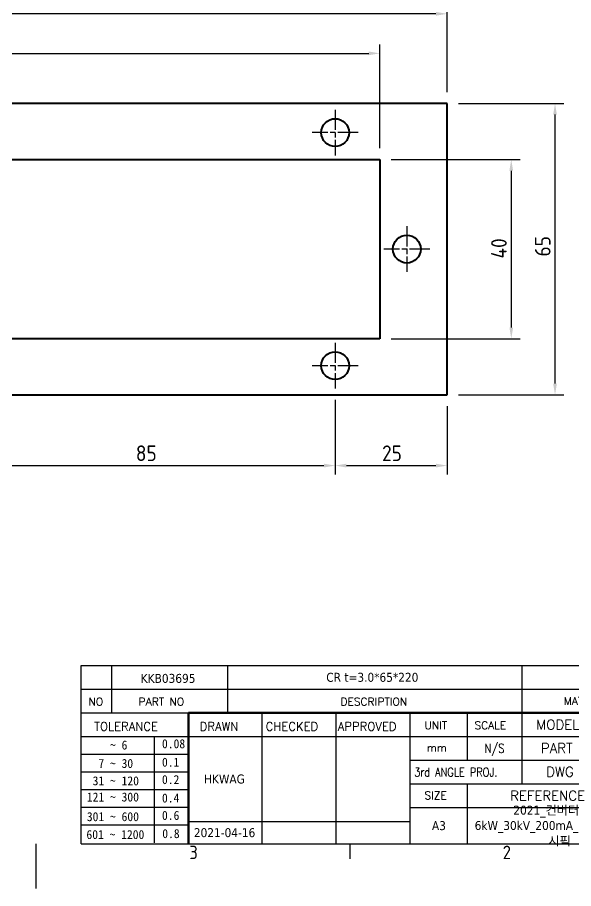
# Model space of a CAD drawing. Header units: millimetres. Extents: x 0 to 420, y 0 to 297.
# Drawn here: x 205.8 to 329.9, y 0 to 194.3 of the extents above; entities that cross this region are included whole.
import ezdxf
from ezdxf.enums import TextEntityAlignment as Align

# ---------------------------------------------------------------- set-up
doc = ezdxf.new("R2010")
doc.units = ezdxf.units.MM
doc.linetypes.add('CHAIN', pattern=[0.35429999999999995, 0.2362, -0.0295, 0.0591, -0.0295])
doc.layers.get('0').update_dxf_attribs({"color": 3, "lineweight": 25})
for name, color, linetype, lineweight in [('가시적인 것(ISO)', 3, 'Continuous', 40), ('경계(ISO)', 7, 'Continuous', 25), ('제목(ISO)', 5, 'Continuous', 50), ('중심 표식(ISO)', 1, 'Continuous', 25), ('치수(ISO)', 2, 'Continuous', 25), ('해치(ISO)', 7, 'Continuous', 18)]:
    doc.layers.add(name, color=color, linetype=linetype, lineweight=lineweight)
doc.styles.add('HAN_291', font='')
doc.styles.add('HAN_370', font='', dxfattribs={"width": 2})
doc.styles.add('RC_284', font='ROMANC.shx')
doc.styles.add('RC_287', font='ROMANC.shx')
doc.styles.add('RC_292', font='ROMANC.shx')
doc.styles.add('ROMANT_294', font='romant.shx')
doc.styles.add('문자 텍스트_PSTEK_POSCO', font='isocp.shx')
doc.styles.add('치수 텍스트_PSTEK_POSCO', font='isocp.shx')
doc.styles.add('텍스트 스타일198', font='tahoma.ttf')
doc.styles.add('텍스트 스타일333', font='ROMANC.shx', dxfattribs={"width": 0.800000011920929})
doc.styles.get('HAN_291').set_extended_font_data('GulimChe')
doc.styles.get('HAN_370').set_extended_font_data('GulimChe')
doc.dimstyles.new('치수_PSTEK_POSCO', dxfattribs={"dimtxt": 3.5, "dimasz": 2.5, "dimexe": 2, "dimexo": 2.5, "dimgap": 1, "dimtad": 1, "dimrnd": 1e-08, "dimdsep": 46, "dimtxsty": '치수 텍스트_PSTEK_POSCO', "dimcen": 0.09, "dimdle": 10, "dimclrd": 7, "dimclre": 7, "dimclrt": 2, "dimadec": 1, "dimazin": 2, "dimtfac": 1, "dimtmove": 0, "dimatfit": 3, "dimfxl": 0, "dimtolj": 1, "dimlwd": -1, "dimlwe": -1, "dimarcsym": 0})

# ---------------------------------------------------------------- blocks, each defined once
blk = doc.blocks.new('경계 Default Border')
at = {"layer": '경계(ISO)'}
blk.add_line((280, 10), (280, 6.599999666213989), dxfattribs=at)
at = {"layer": '경계(ISO)', "flags": 128}
blk.add_lwpolyline([(210, 0), (210, 10)], dxfattribs=at)
at = {"layer": '경계(ISO)', "color": 2, "char_height": 3.00000011920929, "attachment_point": 7, "style": '문자 텍스트_PSTEK_POSCO'}
for s, insert in [('3', (244.1685395229535, 6.57139439638704)), ('2', (314.127739416884, 6.57139439638704))]:
    blk.add_mtext(s, dxfattribs=dict(at, insert=insert))
blk = doc.blocks.new('제목 블록 PSTEK')
for color, points in [(252, [(317.2195697678507, 17.0593801673321), (322.0326348870767, 21.62682475217465), (322.2781991042243, 21.94392121864296), (317.0471853425802, 16.97985676345368), (318.7512090904202, 16.1899260703855), (316.0018030350395, 12.71868385740789), (316.3356552234328, 13.00206718743325), (318.9235935156908, 16.2694494742633)]), (5, [(321.6183518841322, 17.4193704504104), (319.5281351041078, 18.24969419629727), (322.4505835294948, 22.02344462252142), (317.2195697678507, 17.0593801673321), (318.9235935156908, 16.2694494742633), (316.1741874603099, 12.79820726128571)]), (1, [(324.4839107253602, 19.60711530335299), (325.2419748254881, 19.60711530335299), (325.2419748254881, 20.25857663940324), (321.2266040451076, 20.25857663940324), (321.2266040451076, 19.60711530335299), (321.9846681452406, 19.60711530335299), (321.9846681452406, 15.3430047401139), (324.4839107253602, 15.3430047401139)]), (252, [(321.9846681452406, 19.60711530335299), (321.4042753185749, 19.60711530335299), (321.4042753185749, 19.45905590879572), (321.9846681452406, 19.45905590879572)]), (252, [(324.6615819988275, 19.45905590879572), (325.4196460989604, 19.45905590879572), (325.4196460989604, 20.11051724484596), (325.2419748254881, 20.11051724484596), (325.2419748254881, 19.60711530335299), (324.4839107253602, 19.60711530335299), (324.4839107253602, 15.3430047401139), (322.1623394187076, 15.3430047401139), (322.1623394187076, 15.19494534555726), (324.6615819988275, 15.19494534555726)]), (1, [(329.2277337269622, 20.25857663940324), (325.65654113025, 20.25857663940324), (325.65654113025, 15.3430047401139), (329.3580259941756, 15.3430047401139), (329.3580259941756, 15.9944660761648), (328.1137701654877, 15.9944660761648), (328.1137701654877, 17.56360607323003), (329.2277337269622, 17.56360607323003), (329.2277337269622, 18.25543873810179), (328.1137701654877, 18.25543873810179), (328.1137701654877, 19.60711530335299), (329.2277337269622, 19.60711530335299)]), (252, [(328.2914414389548, 19.45905590879572), (329.4054050004294, 19.45905590879572), (329.4054050004294, 20.11051724484596), (329.2277337269622, 20.11051724484596), (329.2277337269622, 19.60711530335299), (328.1137701654877, 19.60711530335299), (328.1137701654877, 18.25543873810179), (328.2914414389548, 18.25543873810179)]), (1, [(332.3312149849806, 20.25857663940324), (329.8592894925411, 20.25857663940324), (329.8592894925411, 15.3430047401139), (332.3312149849806, 15.3430047401139), (332.3312149849806, 17.4318630164523), (333.0701931098801, 15.3430047401139), (335.4855464857051, 15.3430047401139), (334.2514536401189, 19.30614745124769), (335.4379594596742, 20.25857663940324), (334.3071782107978, 20.25857663940324), (332.3312149849806, 18.99741471888304)]), (252, [(332.5088862584528, 20.1105172448466), (332.3312149849806, 20.1105172448466), (332.3312149849806, 18.99741471888368), (332.5088862584528, 19.11081371413894)]), (252, [(335.6156307331414, 20.11051724484596), (335.2535118015555, 20.11051724484596), (334.2514536401189, 19.30614745124769), (335.4855464857051, 15.3430047401139), (333.1954852176545, 15.3430047401139), (333.2478643833523, 15.19494534555726), (335.6632177591723, 15.19494534555726), (334.4291249135862, 19.15808805669106)]), (252, [(328.2914414389548, 17.41554667867274), (329.4054050004294, 17.41554667867274), (329.4054050004294, 18.10737934354514), (329.2277337269622, 18.10737934354514), (329.2277337269622, 17.56360607323003), (328.1137701654877, 17.56360607323003), (328.1137701654877, 15.9944660761648), (328.2914414389548, 15.9944660761648)]), (252, [(329.5356972676428, 15.8464066816075), (329.3580259941756, 15.8464066816075), (329.3580259941756, 15.3430047401139), (325.8342124037171, 15.3430047401139), (325.8342124037171, 15.19494534555726), (329.5356972676428, 15.19494534555726)]), (252, [(332.5088862584528, 16.92964231796647), (332.3312149849806, 17.43186301645164), (332.3312149849806, 15.3430047401139), (330.0369607660135, 15.3430047401139), (330.0369607660135, 15.19494534555726), (332.5088862584528, 15.19494534555726)])]:
    blk.add_hatch(color=color).paths.add_polyline_path(points)
h = blk.add_hatch(color=1)
edge = h.paths.add_edge_path(flags=0)
edge.add_line((314.2242174273352, 19.60711530335299), (314.2242174273352, 17.00126995915134))
edge.add_line((314.2242174273352, 17.00126995915134), (314.3485873187598, 17.00126995915134))
edge.add_arc((314.3485873187598, 17.6527312952023), 0.6514613360509371, 270, 360)
edge.add_line((315.0000486548106, 17.6527312952023), (315.0000486548106, 18.95565396730211))
edge.add_arc((314.3485873187598, 18.95565396730212), 0.6514613360508712, 0, 90)
edge.add_line((314.3485873187598, 19.60711530335299), (314.2242174273352, 19.60711530335299))
edge = h.paths.add_edge_path()
edge.add_arc((314.9847713324306, 18.28938669179658), 1.969189947606664, 269.9999999999959, 450)
edge.add_line((314.9847713324306, 20.25857663940318), (311.7664314776902, 20.25857663940324))
edge.add_line((311.7664314776902, 20.25857663940324), (311.7664314776902, 15.3430047401139))
edge.add_line((311.7664314776902, 15.3430047401139), (314.2242174273352, 15.3430047401139))
edge.add_line((314.2242174273352, 15.3430047401139), (314.2242174273352, 16.32019674418991))
edge.add_line((314.2242174273352, 16.32019674418991), (314.9847713324307, 16.32019674418991))
h = blk.add_hatch(color=252)
edge = h.paths.add_edge_path()
edge.add_arc((314.9847713324309, 18.28938669179657), 1.969189947606666, 270, 406.8278729790604)
edge.add_arc((315.1624426058984, 18.1413272972396), 1.969189947606962, -90, 53.560984836317004, ccw=False)
edge.add_line((315.1624426058984, 16.17213734963263), (314.4018887008024, 16.17213734963263))
edge.add_line((314.4018887008024, 16.17213734963263), (314.4018887008024, 15.19494534555726))
edge.add_line((314.4018887008024, 15.19494534555726), (311.9441027511573, 15.19494534555726))
edge.add_line((311.9441027511573, 15.19494534555726), (311.9441027511573, 15.3430047401139))
edge.add_line((311.9441027511573, 15.3430047401139), (314.2242174273352, 15.3430047401139))
edge.add_line((314.2242174273352, 15.3430047401139), (314.2242174273352, 16.32019674418991))
edge.add_line((314.2242174273352, 16.32019674418991), (314.9847713324309, 16.32019674418991))
h = blk.add_hatch(color=252)
edge = h.paths.add_edge_path()
edge.add_line((314.4018887008024, 19.45905590879572), (314.5262585922315, 19.45905590879572))
edge.add_arc((314.5262585922314, 18.80759457274939), 0.6514613360463194, 60.4189348879147, 90.00000000000318, ccw=False)
edge.add_arc((314.3485873187602, 18.95565396730057), 0.6514613360524251, 39.96992292766206, 90.00000000009999)
edge.add_line((314.3485873187591, 19.60711530335307), (314.2242174273352, 19.60711530335298))
edge.add_line((314.2242174273352, 19.60711530335299), (314.2242174273352, 17.00126995915134))
edge.add_line((314.2242174273352, 17.00126995915134), (314.3485873187591, 17.00126995915134))
edge.add_arc((314.3485873187568, 17.652731295233), 0.6514613360816299, 270.0000000002, 274.6930825552478)
edge.add_line((314.4018887008024, 17.0034541317032), (314.4018887008024, 19.45905590879572))
at = {"layer": '해치(ISO)'}
h = blk.add_hatch(color=140, dxfattribs=at)
edge = h.paths.add_edge_path()
edge.add_ellipse((330.3660919371412, 20.15576403068321), major_axis=(9.100907360794343, 0), ratio=0.4069904968023172, start_angle=301.3098473703837, end_angle=507.7436900681698)
edge.add_ellipse((331.5340919371412, 20.4634168429492), major_axis=(-9.82350664112931, 0), ratio=0.3942600559756514, start_angle=111.51207141178469, end_angle=334.47025347086895, ccw=False)
edge.add_line((335.1363447531188, 16.8601935978785), (335.0955236905705, 16.99119398620872))
at = {"color": 180}
for p, q in [((182.475792979055, 11.79100474011392), (182.4757929790549, 51.56524660363496)), ((182.4757929790549, 51.56524660363496), (372.4757929537551, 51.56524660363496)), ((189.2651435055721, 51.56524660363496), (189.2651435055722, 41.00524660363494)), ((215.2152739891528, 41.00524660363494), (215.2152739891528, 51.56524660363496)), ((280.8758854511282, 51.56524660363496), (280.8758854511282, 41.00524660363494)), ((310.0881549537552, 51.56524660363496), (310.0881549537553, 41.00524660363494)), ((316.9044520275131, 51.56524660363496), (316.9044520275127, 41.00524660363494)), ((338.4566026226726, 51.56524660363496), (338.4566026226727, 41.00524660363494)), ((372.4757929537551, 51.56524660363496), (372.4757929537551, 11.79100474011389)), ((182.475792979055, 46.2852466036349), (372.4757929537551, 46.28524660363492)), ((182.475792979055, 41.00524660363493), (206.451475290024, 41.00524660363493)), ((222.9401812389276, 11.79100474011392), (222.9401812389276, 41.00524660363494)), ((239.4288871878316, 11.79100474011392), (239.4288871878316, 41.00524660363494)), ((255.9175931367356, 11.79100474011392), (255.9175931367356, 41.00524660363494)), ((268.6918866058747, 41.00524660363494), (268.6918866058747, 30.44524660363498)), ((280.8758854511282, 41.00524660363494), (280.8758854511282, 25.16524660363502)), ((310.088154953755, 41.00524660363494), (310.088154953755, 11.79100474011392)), ((182.475792979055, 35.72524660363497), (206.451475290024, 35.72524660363497)), ((198.8621818849491, 12.02524660363491), (198.8621818849491, 35.72524660363497)), ((206.451475290024, 35.72524660363497), (372.4757929537551, 35.72524660363497)), ((182.475792979055, 31.77524660363492), (206.451475290024, 31.77524660363492)), ((255.917593136736, 30.44524660363498), (372.4757929537552, 30.44524660363501)), ((182.475792979055, 27.82524660363487), (206.451475290024, 27.82524660363487)), ((182.475792979055, 23.87524660363505), (206.451475290024, 23.87524660363505)), ((255.9175931367359, 25.16524660363502), (372.4757929537552, 25.165246603635)), ((268.6918866058744, 25.16524660363502), (268.6918866058744, 11.79100474011392)), ((182.475792979055, 19.92524660363478), (206.451475290024, 19.92524660363478)), ((255.9175931367359, 19.88524660363481), (310.0881549537553, 19.88524660363481)), ((182.475792979055, 15.97524660363496), (206.451475290024, 15.97524660363496)), ((206.451475290024, 16.74100474011396), (255.9175931367359, 16.74100474011396)), ((182.475792979055, 11.79100474011392), (372.4757929537551, 11.79100474011389))]:
    blk.add_line(p, q, dxfattribs=at)
at = {"color": 7, "lineweight": 50}
for p, q in [((206.4514752900237, 11.79100474011392), (206.4514752900237, 41.00524660363494)), ((206.451475290024, 41.00524660363494), (372.4757929537551, 41.00524660363496))]:
    blk.add_line(p, q, dxfattribs=at)
at = {"color": 7}
for p, q in [((322.2781991042243, 21.94392121864296), (317.0471853425802, 16.97985676345368)), ((322.4505835294948, 22.02344462252142), (317.2195697678507, 17.0593801673321)), ((317.2195697678507, 17.0593801673321), (322.0326348870767, 21.62682475217465)), ((319.5281351041078, 18.24969419629727), (322.4505835294948, 22.02344462252142)), ((322.0326348870767, 21.62682475217465), (322.2781991042243, 21.94392121864296)), ((311.7664314776902, 20.25900474011391), (311.7664314776902, 15.34300474011391)), ((314.9847713324309, 20.25857663940324), (311.7664314776902, 20.25857663940324)), ((314.9847713324309, 20.25857663940324), (311.7664314776902, 20.25857663940324)), ((311.7664314776902, 20.25857663940324), (311.7664314776902, 15.3430047401139)), ((314.2242174273352, 17.00126995915134), (314.2242174273352, 19.60711530335299)), ((314.2242174273352, 19.60711530335299), (314.3485873187591, 19.60711530335299)), ((314.3485873187591, 19.60711530335299), (314.2242174273352, 19.60711530335299)), ((314.2242174273352, 19.60711530335299), (314.2242174273352, 17.00126995915134)), ((314.2242174273352, 17.00126995915134), (314.2242174273352, 19.60711530335299)), ((314.2242174273352, 19.60711530335299), (314.3485873187591, 19.60711530335299)), ((314.4018887008024, 19.45905590879572), (314.5262585922314, 19.45905590879572)), ((314.4018887008024, 17.0034541317032), (314.4018887008024, 19.45905590879572)), ((325.2419748254881, 20.25857663940324), (321.2266040451076, 20.25857663940324)), ((321.2266040451076, 20.25857663940324), (321.2266040451076, 19.60711530335299)), ((325.2419748254881, 20.25857663940324), (321.2266040451076, 20.25857663940324)), ((321.2266040451076, 20.25857663940324), (321.2266040451076, 19.60711530335299)), ((321.2266040451076, 19.60711530335299), (321.9846681452406, 19.60711530335299)), ((321.2266040451076, 19.60711530335299), (321.9846681452406, 19.60711530335299)), ((321.4042753185749, 19.60711530335299), (321.4042753185749, 19.45905590879572)), ((321.9846681452406, 19.60711530335299), (321.4042753185749, 19.60711530335299)), ((321.4042753185749, 19.45905590879572), (321.9846681452406, 19.45905590879572)), ((321.9846681452406, 19.60711530335299), (321.9846681452406, 15.3430047401139)), ((321.9846681452406, 19.45905590879572), (321.9846681452406, 19.60711530335299)), ((321.9846681452406, 19.60711530335299), (321.9846681452406, 15.3430047401139)), ((324.4839107253602, 19.60711530335299), (325.2419748254881, 19.60711530335299)), ((324.4839107253602, 15.3430047401139), (324.4839107253602, 19.60711530335299)), ((325.2419748254881, 19.60711530335299), (324.4839107253602, 19.60711530335299)), ((324.4839107253602, 19.60711530335299), (324.4839107253602, 15.3430047401139)), ((324.4839107253602, 19.60711530335299), (325.2419748254881, 19.60711530335299)), ((324.4839107253602, 15.3430047401139), (324.4839107253602, 19.60711530335299)), ((324.6615819988275, 19.45905590879572), (325.4196460989604, 19.45905590879572)), ((324.6615819988275, 15.19494534555726), (324.6615819988275, 19.45905590879572)), ((325.2419748254881, 19.60711530335299), (325.2419748254881, 20.25857663940324)), ((325.2419748254881, 19.60711530335299), (325.2419748254881, 20.25857663940324)), ((325.4196460989604, 20.11051724484596), (325.2419748254881, 20.11051724484596)), ((325.2419748254881, 20.11051724484596), (325.2419748254881, 19.60711530335299)), ((325.4196460989604, 19.45905590879572), (325.4196460989604, 20.11051724484596)), ((329.2277337269622, 20.25857663940324), (325.65654113025, 20.25857663940324)), ((325.65654113025, 20.25857663940324), (325.65654113025, 15.3430047401139)), ((325.65654113025, 20.25857663940324), (325.65654113025, 15.3430047401139)), ((329.2277337269622, 20.25857663940324), (325.65654113025, 20.25857663940324)), ((328.1137701654877, 18.25543873810179), (328.1137701654877, 19.60711530335299)), ((328.1137701654877, 19.60711530335299), (329.2277337269622, 19.60711530335299)), ((329.2277337269622, 19.60711530335299), (328.1137701654877, 19.60711530335299)), ((328.1137701654877, 19.60711530335299), (328.1137701654877, 18.25543873810179)), ((328.1137701654877, 18.25543873810179), (328.1137701654877, 19.60711530335299)), ((328.1137701654877, 19.60711530335299), (329.2277337269622, 19.60711530335299)), ((328.2914414389548, 18.25543873810179), (328.2914414389548, 19.45905590879572)), ((328.2914414389548, 19.45905590879572), (329.4054050004294, 19.45905590879572)), ((329.2277337269622, 19.60711530335299), (329.2277337269622, 20.25857663940324)), ((329.2277337269622, 19.60711530335299), (329.2277337269622, 20.25857663940324)), ((329.4054050004294, 20.11051724484596), (329.2277337269622, 20.11051724484596)), ((329.2277337269622, 20.11051724484596), (329.2277337269622, 19.60711530335299)), ((329.4054050004294, 19.45905590879572), (329.4054050004294, 20.11051724484596)), ((332.3312149849806, 20.25857663940324), (329.8592894925411, 20.25857663940324)), ((329.8592894925411, 20.25857663940324), (329.8592894925411, 15.3430047401139)), ((329.8592894925411, 20.25857663940324), (329.8592894925411, 15.3430047401139)), ((332.3312149849806, 20.25857663940324), (329.8592894925411, 20.25857663940324)), ((334.3071782107978, 20.25857663940324), (332.3312149849806, 18.99741471888304)), ((332.3312149849806, 18.99741471888304), (332.3312149849806, 20.25857663940324)), ((334.3071782107978, 20.25857663940324), (332.3312149849806, 18.99741471888304)), ((332.3312149849806, 18.99741471888304), (332.3312149849806, 20.25857663940324)), ((332.5088862584528, 20.1105172448466), (332.3312149849806, 20.1105172448466)), ((332.3312149849806, 20.1105172448466), (332.3312149849806, 18.99741471888368)), ((332.5088862584528, 19.11081371413894), (332.5088862584528, 20.1105172448466)), ((334.2514536401189, 19.30614745124769), (335.4379594596742, 20.25857663940324)), ((334.2514536401189, 19.30614745124769), (335.4379594596742, 20.25857663940324)), ((335.2535118015555, 20.11051724484596), (334.2514536401189, 19.30614745124769)), ((335.4379594596742, 20.25857663940324), (334.3071782107978, 20.25857663940324)), ((335.4379594596742, 20.25857663940324), (334.3071782107978, 20.25857663940324)), ((334.4291249135862, 19.15808805669104), (335.6156307331414, 20.11051724484596)), ((335.6156307331414, 20.11051724484596), (335.2535118015555, 20.11051724484596)), ((315.0000486548106, 18.95565396730275), (315.0000486548106, 17.65273129520161)), ((315.0000486548106, 18.95565396730275), (315.0000486548106, 17.65273129520161)), ((321.6183518841322, 17.4193704504104), (319.5281351041078, 18.24969419629727)), ((329.2277337269622, 18.25543873810179), (328.1137701654877, 18.25543873810179)), ((328.1137701654877, 18.25543873810179), (328.2914414389548, 18.25543873810179)), ((329.2277337269622, 18.25543873810179), (328.1137701654877, 18.25543873810179)), ((328.1137701654877, 17.56360607323003), (329.2277337269622, 17.56360607323003)), ((328.1137701654877, 15.9944660761648), (328.1137701654877, 17.56360607323003)), ((329.2277337269622, 17.56360607323003), (328.1137701654877, 17.56360607323003)), ((328.1137701654877, 17.56360607323003), (328.1137701654877, 15.9944660761648)), ((328.1137701654877, 17.56360607323003), (329.2277337269622, 17.56360607323003)), ((328.1137701654877, 15.9944660761648), (328.1137701654877, 17.56360607323003)), ((329.2277337269622, 17.56360607323003), (329.2277337269622, 18.25543873810179)), ((329.2277337269622, 17.56360607323003), (329.2277337269622, 18.25543873810179)), ((329.4054050004294, 18.10737934354514), (329.2277337269622, 18.10737934354514)), ((329.2277337269622, 18.10737934354514), (329.2277337269622, 17.56360607323003)), ((329.4054050004294, 17.41554667867274), (329.4054050004294, 18.10737934354514)), ((332.3312149849806, 18.99741471888368), (332.5088862584528, 19.11081371413894)), ((335.4855464857051, 15.3430047401139), (334.2514536401189, 19.30614745124769)), ((334.2514536401189, 19.30614745124769), (335.4855464857051, 15.3430047401139)), ((335.4855464857051, 15.3430047401139), (334.2514536401189, 19.30614745124769)), ((335.6632177591723, 15.19494534555726), (334.4291249135862, 19.15808805669104)), ((345.0447381189468, 17.50375595811051), (344.9867755289346, 17.689895936919)), ((314.3485873187591, 17.00126995915134), (314.2242174273352, 17.00126995915134)), ((314.2242174273352, 17.00126995915134), (314.3485873187591, 17.00126995915134)), ((314.3485873187591, 17.00126995915134), (314.2242174273352, 17.00126995915134)), ((314.2242174273352, 16.32019674418991), (314.9847713324309, 16.32019674418991)), ((314.2242174273352, 15.3430047401139), (314.2242174273352, 16.32019674418991)), ((314.9847713324309, 16.32019674418991), (314.2242174273352, 16.32019674418991)), ((314.2242174273352, 16.32019674418991), (314.2242174273352, 15.3430047401139)), ((314.2242174273352, 16.32019674418991), (314.9847713324309, 16.32019674418991)), ((314.2242174273352, 15.3430047401139), (314.2242174273352, 16.32019674418991)), ((314.4018887008024, 16.17213734963263), (315.162442605898, 16.17213734963263)), ((314.4018887008024, 15.19494534555726), (314.4018887008024, 16.17213734963263)), ((318.7512090904202, 16.1899260703855), (316.0018030350395, 12.71868385740789)), ((316.1741874603099, 12.79820726128571), (321.6183518841322, 17.4193704504104)), ((318.9235935156908, 16.2694494742633), (316.1741874603099, 12.79820726128571)), ((316.3356552234328, 13.00206718743325), (318.9235935156908, 16.2694494742633)), ((317.0471853425802, 16.97985676345368), (318.7512090904202, 16.1899260703855)), ((318.9235935156908, 16.2694494742633), (317.2195697678507, 17.0593801673321)), ((317.2195697678507, 17.0593801673321), (318.9235935156908, 16.2694494742633)), ((329.3580259941756, 15.9944660761648), (328.1137701654877, 15.9944660761648)), ((328.1137701654877, 15.9944660761648), (328.2914414389548, 15.9944660761648)), ((329.3580259941756, 15.9944660761648), (328.1137701654877, 15.9944660761648)), ((328.2914414389548, 15.9944660761648), (328.2914414389548, 17.41554667867274)), ((328.2914414389548, 17.41554667867274), (329.4054050004294, 17.41554667867274)), ((329.3580259941756, 15.3430047401139), (329.3580259941756, 15.9944660761648)), ((329.3580259941756, 15.3430047401139), (329.3580259941756, 15.9944660761648)), ((329.5356972676428, 15.8464066816075), (329.3580259941756, 15.8464066816075)), ((329.3580259941756, 15.8464066816075), (329.3580259941756, 15.3430047401139)), ((329.5356972676428, 15.19494534555726), (329.5356972676428, 15.8464066816075)), ((332.3312149849806, 17.4318630164523), (333.0701931098801, 15.3430047401139)), ((332.3312149849806, 15.3430047401139), (332.3312149849806, 17.4318630164523)), ((332.5088862584528, 16.92964231796647), (332.3312149849806, 17.43186301645164)), ((332.3312149849806, 17.43186301645164), (332.3312149849806, 15.3430047401139)), ((332.3312149849806, 17.4318630164523), (333.0701931098801, 15.3430047401139)), ((332.3312149849806, 15.3430047401139), (332.3312149849806, 17.4318630164523)), ((332.5088862584528, 15.19494534555726), (332.5088862584528, 16.92964231796647)), ((311.7664314776902, 15.3430047401139), (314.2242174273352, 15.3430047401139)), ((311.7664314776902, 15.3430047401139), (314.2242174273352, 15.3430047401139)), ((314.2242174273352, 15.3430047401139), (311.9441027511573, 15.3430047401139)), ((311.9441027511573, 15.3430047401139), (311.9441027511573, 15.19494534555726)), ((311.9441027511573, 15.19494534555726), (314.4018887008024, 15.19494534555726)), ((321.9846681452406, 15.3430047401139), (324.4839107253602, 15.3430047401139)), ((321.9846681452406, 15.3430047401139), (324.4839107253602, 15.3430047401139)), ((324.4839107253602, 15.3430047401139), (322.1623394187076, 15.3430047401139)), ((322.1623394187076, 15.3430047401139), (322.1623394187076, 15.19494534555726)), ((322.1623394187076, 15.19494534555726), (324.6615819988275, 15.19494534555726)), ((325.65654113025, 15.3430047401139), (329.3580259941756, 15.3430047401139)), ((325.65654113025, 15.3430047401139), (329.3580259941756, 15.3430047401139)), ((329.3580259941756, 15.3430047401139), (325.8342124037171, 15.3430047401139)), ((325.8342124037171, 15.3430047401139), (325.8342124037171, 15.19494534555726)), ((325.8342124037171, 15.19494534555726), (329.5356972676428, 15.19494534555726)), ((329.8592894925411, 15.3430047401139), (332.3312149849806, 15.3430047401139)), ((329.8592894925411, 15.3430047401139), (332.3312149849806, 15.3430047401139)), ((332.3312149849806, 15.3430047401139), (330.0369607660135, 15.3430047401139)), ((330.0369607660135, 15.3430047401139), (330.0369607660135, 15.19494534555726)), ((330.0369607660135, 15.19494534555726), (332.5088862584528, 15.19494534555726)), ((333.0701931098801, 15.3430047401139), (335.4855464857051, 15.3430047401139)), ((333.0701931098801, 15.3430047401139), (335.4855464857051, 15.3430047401139)), ((335.4855464857051, 15.3430047401139), (333.1954852176545, 15.3430047401139)), ((333.1954852176545, 15.3430047401139), (333.2478643833523, 15.19494534555726)), ((333.2478643833523, 15.19494534555726), (335.6632177591723, 15.19494534555726)), ((316.0018030350395, 12.71868385740789), (316.3356552234328, 13.00206718743325))]:
    blk.add_line(p, q, dxfattribs=at)
at = {"color": 5}
for p, q in [((322.4505835294948, 22.02344462252142), (317.2195697678507, 17.0593801673321)), ((319.5281351041078, 18.24969419629727), (322.4505835294948, 22.02344462252142)), ((321.6183518841322, 17.4193704504104), (319.5281351041078, 18.24969419629727)), ((316.1741874603099, 12.79820726128571), (321.6183518841322, 17.4193704504104)), ((318.9235935156908, 16.2694494742633), (316.1741874603099, 12.79820726128571)), ((317.2195697678507, 17.0593801673321), (318.9235935156908, 16.2694494742633))]:
    blk.add_line(p, q, dxfattribs=at)
at = {"color": 1}
for p, q in [((314.9847713324309, 20.25857663940324), (311.7664314776902, 20.25857663940324)), ((311.7664314776902, 20.25857663940324), (311.7664314776902, 15.3430047401139)), ((314.2242174273352, 17.00126995915134), (314.2242174273352, 19.60711530335299)), ((314.2242174273352, 19.60711530335299), (314.3485873187591, 19.60711530335299)), ((325.2419748254881, 20.25857663940324), (321.2266040451076, 20.25857663940324)), ((321.2266040451076, 20.25857663940324), (321.2266040451076, 19.60711530335299)), ((321.2266040451076, 19.60711530335299), (321.9846681452406, 19.60711530335299)), ((321.9846681452406, 19.60711530335299), (321.9846681452406, 15.3430047401139)), ((324.4839107253602, 19.60711530335299), (325.2419748254881, 19.60711530335299)), ((324.4839107253602, 15.3430047401139), (324.4839107253602, 19.60711530335299)), ((325.2419748254881, 19.60711530335299), (325.2419748254881, 20.25857663940324)), ((329.2277337269622, 20.25857663940324), (325.65654113025, 20.25857663940324)), ((325.65654113025, 20.25857663940324), (325.65654113025, 15.3430047401139)), ((328.1137701654877, 18.25543873810179), (328.1137701654877, 19.60711530335299)), ((328.1137701654877, 19.60711530335299), (329.2277337269622, 19.60711530335299)), ((329.2277337269622, 19.60711530335299), (329.2277337269622, 20.25857663940324)), ((332.3312149849806, 20.25857663940324), (329.8592894925411, 20.25857663940324)), ((329.8592894925411, 20.25857663940324), (329.8592894925411, 15.3430047401139)), ((334.3071782107978, 20.25857663940324), (332.3312149849806, 18.99741471888304)), ((332.3312149849806, 18.99741471888304), (332.3312149849806, 20.25857663940324)), ((334.2514536401189, 19.30614745124769), (335.4379594596742, 20.25857663940324)), ((335.4379594596742, 20.25857663940324), (334.3071782107978, 20.25857663940324)), ((315.0000486548106, 18.95565396730275), (315.0000486548106, 17.65273129520161)), ((329.2277337269622, 18.25543873810179), (328.1137701654877, 18.25543873810179)), ((328.1137701654877, 17.56360607323003), (329.2277337269622, 17.56360607323003)), ((328.1137701654877, 15.9944660761648), (328.1137701654877, 17.56360607323003)), ((329.2277337269622, 17.56360607323003), (329.2277337269622, 18.25543873810179)), ((335.4855464857051, 15.3430047401139), (334.2514536401189, 19.30614745124769)), ((314.3485873187591, 17.00126995915134), (314.2242174273352, 17.00126995915134)), ((314.2242174273352, 16.32019674418991), (314.9847713324309, 16.32019674418991)), ((314.2242174273352, 15.3430047401139), (314.2242174273352, 16.32019674418991)), ((329.3580259941756, 15.9944660761648), (328.1137701654877, 15.9944660761648)), ((329.3580259941756, 15.3430047401139), (329.3580259941756, 15.9944660761648)), ((332.3312149849806, 17.4318630164523), (333.0701931098801, 15.3430047401139)), ((332.3312149849806, 15.3430047401139), (332.3312149849806, 17.4318630164523)), ((311.7664314776902, 15.3430047401139), (314.2242174273352, 15.3430047401139)), ((321.9846681452406, 15.3430047401139), (324.4839107253602, 15.3430047401139)), ((325.65654113025, 15.3430047401139), (329.3580259941756, 15.3430047401139)), ((329.8592894925411, 15.3430047401139), (332.3312149849806, 15.3430047401139)), ((333.0701931098801, 15.3430047401139), (335.4855464857051, 15.3430047401139))]:
    blk.add_line(p, q, dxfattribs=at)
at = {"color": 7}
for centre, radius, start, end in [((314.3485873187598, 18.95565396730211), 0.6514613360508712, 0, 90), ((314.3485873187602, 18.95565396730057), 0.6514613360524251, 39.96992292766117, 90), ((314.3485873187598, 18.95565396730212), 0.6514613360508712, 0, 90), ((314.5262585922314, 18.80759457274939), 0.6514613360463193, 60.41893488791137, 90), ((314.9847713324309, 18.28938669179658), 1.969189947606665, 270, 90), ((314.9847713324309, 18.28938669179658), 1.969189947606665, 270, 90), ((314.9847713324307, 18.2893866917965), 1.969189947606594, 270, 46.82787297909833), ((315.1624426058984, 18.1413272972396), 1.969189947606961, 270, 53.56098483636067), ((314.3485873187597, 17.65273129520228), 0.6514613360509381, 270, 0), ((314.3485873187598, 17.6527312952023), 0.6514613360509381, 270, 0), ((314.3485873187568, 17.652731295233), 0.6514613360816299, 270, 274.6930825552478)]:
    blk.add_arc(centre, radius, start, end, dxfattribs=at)
at = {"color": 1}
for centre, radius, start, end in [((314.3485873187598, 18.95565396730211), 0.6514613360508712, 0, 90), ((314.9847713324309, 18.28938669179657), 1.969189947606665, 270, 90), ((314.3485873187598, 17.6527312952023), 0.6514613360509381, 270, 0)]:
    blk.add_arc(centre, radius, start, end, dxfattribs=at)
at = {"layer": '제목(ISO)', "lineweight": 18}
blk.add_line((182.475792979055, 35.72500474011393), (182.475792979055, 11.79100474011392), dxfattribs=at)
at = {"layer": '제목(ISO)'}
for p, q in [((322.2781991042243, 21.94392121864296), (317.0471853425802, 16.97985676345368)), ((322.4505835294948, 22.02344462252142), (317.2195697678507, 17.0593801673321)), ((317.2195697678507, 17.0593801673321), (322.0326348870767, 21.62682475217465)), ((319.5281351041078, 18.24969419629727), (322.4505835294948, 22.02344462252142)), ((322.0326348870767, 21.62682475217465), (322.2781991042243, 21.94392121864296)), ((314.9847713324306, 20.25857663940324), (311.7664314776902, 20.25857663940324)), ((311.7664314776902, 20.25857663940324), (311.7664314776902, 15.3430047401139)), ((314.2242174273352, 17.00126995915134), (314.2242174273352, 19.60711530335299)), ((314.2242174273352, 19.60711530335299), (314.3485873187598, 19.60711530335299)), ((314.3485873187591, 19.60711530335299), (314.2242174273352, 19.60711530335299)), ((314.2242174273352, 19.60711530335299), (314.2242174273352, 17.00126995915134)), ((314.4018887008024, 19.45905590879572), (314.5262585922314, 19.45905590879572)), ((314.4018887008024, 17.0034541317032), (314.4018887008024, 19.45905590879572)), ((325.2419748254881, 20.25857663940324), (321.2266040451076, 20.25857663940324)), ((321.2266040451076, 20.25857663940324), (321.2266040451076, 19.60711530335299)), ((321.2266040451076, 19.60711530335299), (321.9846681452406, 19.60711530335299)), ((321.9846681452406, 19.60711530335299), (321.4042753185749, 19.60711530335299)), ((321.4042753185749, 19.60711530335299), (321.4042753185749, 19.45905590879572)), ((321.4042753185749, 19.45905590879572), (321.9846681452406, 19.45905590879572)), ((321.9846681452406, 19.60711530335299), (321.9846681452406, 15.3430047401139)), ((321.9846681452406, 19.45905590879572), (321.9846681452406, 19.60711530335299)), ((324.4839107253602, 19.60711530335299), (325.2419748254881, 19.60711530335299)), ((324.4839107253602, 15.3430047401139), (324.4839107253602, 19.60711530335299)), ((325.2419748254881, 19.60711530335299), (324.4839107253602, 19.60711530335299)), ((324.4839107253602, 19.60711530335299), (324.4839107253602, 15.3430047401139)), ((324.6615819988275, 19.45905590879572), (325.4196460989604, 19.45905590879572)), ((324.6615819988275, 15.19494534555726), (324.6615819988275, 19.45905590879572)), ((325.2419748254881, 19.60711530335299), (325.2419748254881, 20.25857663940324)), ((325.4196460989604, 20.11051724484596), (325.2419748254881, 20.11051724484596)), ((325.2419748254881, 20.11051724484596), (325.2419748254881, 19.60711530335299)), ((325.4196460989604, 19.45905590879572), (325.4196460989604, 20.11051724484596)), ((329.2277337269622, 20.25857663940324), (325.65654113025, 20.25857663940324)), ((325.65654113025, 20.25857663940324), (325.65654113025, 15.3430047401139)), ((328.1137701654877, 18.25543873810179), (328.1137701654877, 19.60711530335299)), ((328.1137701654877, 19.60711530335299), (329.2277337269622, 19.60711530335299)), ((329.2277337269622, 19.60711530335299), (328.1137701654877, 19.60711530335299)), ((328.1137701654877, 19.60711530335299), (328.1137701654877, 18.25543873810179)), ((328.2914414389548, 19.45905590879572), (329.4054050004294, 19.45905590879572)), ((328.2914414389548, 18.25543873810179), (328.2914414389548, 19.45905590879572)), ((329.2277337269622, 19.60711530335299), (329.2277337269622, 20.25857663940324)), ((329.4054050004294, 20.11051724484596), (329.2277337269622, 20.11051724484596)), ((329.2277337269622, 20.11051724484596), (329.2277337269622, 19.60711530335299)), ((329.4054050004294, 19.45905590879572), (329.4054050004294, 20.11051724484596)), ((332.3312149849806, 20.25857663940324), (329.8592894925411, 20.25857663940324)), ((329.8592894925411, 20.25857663940324), (329.8592894925411, 15.3430047401139)), ((334.3071782107978, 20.25857663940324), (332.3312149849806, 18.99741471888304)), ((332.3312149849806, 18.99741471888304), (332.3312149849806, 20.25857663940324)), ((332.5088862584528, 20.1105172448466), (332.3312149849806, 20.1105172448466)), ((332.3312149849806, 20.1105172448466), (332.3312149849806, 18.99741471888368)), ((332.5088862584528, 19.11081371413894), (332.5088862584528, 20.1105172448466)), ((334.2514536401189, 19.30614745124769), (335.4379594596742, 20.25857663940324)), ((335.2535118015555, 20.11051724484596), (334.2514536401189, 19.30614745124769)), ((335.4379594596742, 20.25857663940324), (334.3071782107978, 20.25857663940324)), ((334.4291249135862, 19.15808805669106), (335.6156307331414, 20.11051724484596)), ((335.6156307331414, 20.11051724484596), (335.2535118015555, 20.11051724484596)), ((315.0000486548106, 18.95565396730211), (315.0000486548106, 17.6527312952023)), ((321.6183518841322, 17.4193704504104), (319.5281351041078, 18.24969419629727)), ((329.2277337269622, 18.25543873810179), (328.1137701654877, 18.25543873810179)), ((328.1137701654877, 18.25543873810179), (328.2914414389548, 18.25543873810179)), ((328.1137701654877, 15.9944660761648), (328.1137701654877, 17.56360607323003)), ((328.1137701654877, 17.56360607323003), (329.2277337269622, 17.56360607323003)), ((329.2277337269622, 17.56360607323003), (328.1137701654877, 17.56360607323003)), ((328.1137701654877, 17.56360607323003), (328.1137701654877, 15.9944660761648)), ((329.2277337269622, 17.56360607323003), (329.2277337269622, 18.25543873810179)), ((329.4054050004294, 18.10737934354514), (329.2277337269622, 18.10737934354514)), ((329.2277337269622, 18.10737934354514), (329.2277337269622, 17.56360607323003)), ((329.4054050004294, 17.41554667867274), (329.4054050004294, 18.10737934354514)), ((332.3312149849806, 18.99741471888368), (332.5088862584528, 19.11081371413894)), ((335.4855464857051, 15.3430047401139), (334.2514536401189, 19.30614745124769)), ((334.2514536401189, 19.30614745124769), (335.4855464857051, 15.3430047401139)), ((335.6632177591723, 15.19494534555726), (334.4291249135862, 19.15808805669106)), ((314.3485873187598, 17.00126995915134), (314.2242174273352, 17.00126995915134)), ((314.2242174273352, 17.00126995915134), (314.3485873187591, 17.00126995915134)), ((314.2242174273352, 15.3430047401139), (314.2242174273352, 16.32019674418991)), ((314.2242174273352, 16.32019674418991), (314.9847713324307, 16.32019674418991)), ((314.9847713324309, 16.32019674418991), (314.2242174273352, 16.32019674418991)), ((314.2242174273352, 16.32019674418991), (314.2242174273352, 15.3430047401139)), ((314.4018887008024, 15.19494534555726), (314.4018887008024, 16.17213734963263)), ((314.4018887008024, 16.17213734963263), (315.1624426058984, 16.17213734963263)), ((318.7512090904202, 16.1899260703855), (316.0018030350395, 12.71868385740789)), ((316.1741874603099, 12.79820726128571), (321.6183518841322, 17.4193704504104)), ((318.9235935156908, 16.2694494742633), (316.1741874603099, 12.79820726128571)), ((316.3356552234328, 13.00206718743325), (318.9235935156908, 16.2694494742633)), ((317.0471853425802, 16.97985676345368), (318.7512090904202, 16.1899260703855)), ((317.2195697678507, 17.0593801673321), (318.9235935156908, 16.2694494742633)), ((318.9235935156908, 16.2694494742633), (317.2195697678507, 17.0593801673321)), ((329.3580259941756, 15.9944660761648), (328.1137701654877, 15.9944660761648)), ((328.1137701654877, 15.9944660761648), (328.2914414389548, 15.9944660761648)), ((328.2914414389548, 17.41554667867274), (329.4054050004294, 17.41554667867274)), ((328.2914414389548, 15.9944660761648), (328.2914414389548, 17.41554667867274)), ((329.3580259941756, 15.3430047401139), (329.3580259941756, 15.9944660761648)), ((329.5356972676428, 15.8464066816075), (329.3580259941756, 15.8464066816075)), ((329.3580259941756, 15.8464066816075), (329.3580259941756, 15.3430047401139)), ((329.5356972676428, 15.19494534555726), (329.5356972676428, 15.8464066816075)), ((332.3312149849806, 15.3430047401139), (332.3312149849806, 17.4318630164523)), ((332.3312149849806, 17.4318630164523), (333.0701931098801, 15.3430047401139)), ((332.5088862584528, 16.92964231796647), (332.3312149849806, 17.43186301645164)), ((332.3312149849806, 17.43186301645164), (332.3312149849806, 15.3430047401139)), ((332.5088862584528, 15.19494534555726), (332.5088862584528, 16.92964231796647)), ((311.7664314776902, 15.3430047401139), (314.2242174273352, 15.3430047401139)), ((314.2242174273352, 15.3430047401139), (311.9441027511573, 15.3430047401139)), ((311.9441027511573, 15.3430047401139), (311.9441027511573, 15.19494534555726)), ((311.9441027511573, 15.19494534555726), (314.4018887008024, 15.19494534555726)), ((321.9846681452406, 15.3430047401139), (324.4839107253602, 15.3430047401139)), ((324.4839107253602, 15.3430047401139), (322.1623394187076, 15.3430047401139)), ((322.1623394187076, 15.3430047401139), (322.1623394187076, 15.19494534555726)), ((322.1623394187076, 15.19494534555726), (324.6615819988275, 15.19494534555726)), ((325.65654113025, 15.3430047401139), (329.3580259941756, 15.3430047401139)), ((329.3580259941756, 15.3430047401139), (325.8342124037171, 15.3430047401139)), ((325.8342124037171, 15.3430047401139), (325.8342124037171, 15.19494534555726)), ((325.8342124037171, 15.19494534555726), (329.5356972676428, 15.19494534555726)), ((329.8592894925411, 15.3430047401139), (332.3312149849806, 15.3430047401139)), ((332.3312149849806, 15.3430047401139), (330.0369607660135, 15.3430047401139)), ((330.0369607660135, 15.3430047401139), (330.0369607660135, 15.19494534555726)), ((330.0369607660135, 15.19494534555726), (332.5088862584528, 15.19494534555726)), ((333.0701931098801, 15.3430047401139), (335.4855464857051, 15.3430047401139)), ((335.4855464857051, 15.3430047401139), (333.1954852176545, 15.3430047401139)), ((333.1954852176545, 15.3430047401139), (333.2478643833523, 15.19494534555726)), ((333.2478643833523, 15.19494534555726), (335.6632177591723, 15.19494534555726)), ((316.0018030350395, 12.71868385740789), (316.3356552234328, 13.00206718743325))]:
    blk.add_line(p, q, dxfattribs=at)
at = {"layer": '제목(ISO)', "color": 4}
blk.add_line((335.1363447531188, 16.8601935978785), (335.0955236905705, 16.99119398620872), dxfattribs=at)
at = {"layer": '제목(ISO)'}
for centre, radius, start, end in [((314.3485873187598, 18.95565396730212), 0.6514613360508712, 0, 90), ((314.3485873187602, 18.95565396730057), 0.6514613360524251, 39.96992292766117, 90), ((314.5262585922314, 18.80759457274939), 0.6514613360463193, 60.41893488791137, 90), ((314.9847713324306, 18.28938669179658), 1.969189947606664, 46.82787297909431, 90), ((314.9847713324307, 18.2893866917965), 1.969189947606594, 270, 46.82787297909833), ((314.9847713324309, 18.28938669179657), 1.969189947606666, 270, 46.8278729790603), ((315.1624426058984, 18.1413272972396), 1.969189947606962, 270, 53.56098483631701), ((314.3485873187598, 17.6527312952023), 0.6514613360509371, 270, 0), ((314.3485873187568, 17.652731295233), 0.6514613360816299, 270, 274.6930825552478)]:
    blk.add_arc(centre, radius, start, end, dxfattribs=at)
at = {"layer": '제목(ISO)', "color": 4}
for centre, major_axis, ratio, start_param, end_param in [((331.5340919371412, 20.4634168429492), (9.82350664112931, 0), 0.3942600559756514, 5.087845455444478, 8.97919982663645), ((330.3660919371412, 20.15576403068321), (9.100907360794343, 0), 0.4069904968023172, 5.258848905294775, 8.861799147915196)]:
    blk.add_ellipse(centre, major_axis=major_axis, ratio=ratio, start_param=start_param, end_param=end_param, dxfattribs=at)
at = {"color": 2}
for s, height, style, p in [('COLOR/FINISH', 1.742399930953979, 'RC_284', (317.7725341324144, 42.62317362549192)), ('NO', 1.742399930953979, 'RC_284', (184.135398793432, 42.62317362549192)), ('PART NO', 1.742399930953979, 'RC_284', (195.3359407378685, 42.62317362549192)), ('DESCRIPTION', 1.742399930953979, 'RC_284', (240.4025565652523, 42.62317362549192)), ("Q'TY", 1.742399930953979, 'RC_284', (310.1440786515383, 42.62317362549192)), ('REMARK', 1.742399930953979, 'RC_284', (348.346649953877, 42.62317362549192)), (' TOLERANCE', 1.899999976158142, 'RC_287', (184.0872874387979, 37.00893196870329)), ('DRAWN', 1.899999976158142, 'RC_287', (208.9766620976279, 37.00893196870329)), ('CHECKED', 1.899999976158142, 'RC_287', (223.6856844514997, 37.00893196870329)), ('APPROVED', 1.899999976158142, 'RC_287', (239.7795453577791, 37.00893196870329)), ('UNIT', 1.742399930953979, 'RC_284', (259.1652673287452, 37.34317362549218)), ('SCALE', 1.742399930953979, 'RC_284', (270.2934779252897, 37.34317362549218)), ('MODEL NAME', 2.178000062704086, 'RC_292', (284.096330289083, 37.25462520371384)), ('0.08', 2.000000029802322, 'HAN_291', (200.5467345600617, 33.09873600004101)), ('    ~ 6', 2.000000029802322, 'HAN_291', (183.7721304966814, 32.8176515608431)), ('mm', 1.742399930953979, 'RC_284', (259.6505418159997, 32.3543089683787)), ('PART NAME', 2.178000062704086, 'RC_292', (285.1416959765849, 32.03045329421792)), ('  7 ~ 30', 2.000000029802322, 'HAN_291', (183.7721304966814, 28.70538114822415)), ('0.1', 2.000000029802322, 'HAN_291', (200.5467345600617, 28.98646558742206)), (' DWG NO.', 2.178000062704086, 'RC_292', (284.8124284083233, 26.75045329421772)), (' 31 ~ 120', 2.000000029802322, 'HAN_291', (183.7721304966814, 24.82628181916237)), ('0.2', 2.000000029802322, 'HAN_291', (200.5467345600617, 25.10736625836028)), ('SIZE', 1.742399930953979, 'RC_284', (259.1652673287452, 21.69497768947366)), ('REFERENCE', 2.178000062704086, 'RC_292', (278.2741065029841, 21.43214925458022)), ('121 ~ 300', 2.000000029802322, 'HAN_291', (183.7721304966814, 21.21401206133254)), ('0.4', 2.000000029802322, 'HAN_291', (200.5467345600617, 20.99509650053045)), ('301 ~ 600', 2.000000029802322, 'HAN_291', (183.7721304966814, 16.83491273227077)), ('0.6', 2.000000029802322, 'HAN_291', (200.5467345600617, 17.11599717146868)), ('601 ~ 1200', 2.000000029802322, 'HAN_291', (183.6802025156883, 12.84759660881125)), ('0.8', 2.000000029802322, 'HAN_291', (200.6097246063884, 13.05732192299702))]:
    blk.add_text(s, height=height, dxfattribs=dict(at, style=style)).set_placement(p)
at = {"color": 2, "style": 'RC_284'}
blk.add_text('MATERIAL', height=1.742399930953979, dxfattribs=at).set_placement((295.4820202024417, 43.64524660363492), align=Align.MIDDLE_CENTER)
at = {"color": 7, "style": '텍스트 스타일333', "width": 0.7999999523162842}
blk.add_text('N/S', height=2.000000029802322, dxfattribs=at).set_placement((274.7838860285014, 33.08524660363496), align=Align.MIDDLE_CENTER)
at = {"color": 2, "style": '텍스트 스타일333', "width": 0.7999999523162842}
blk.add_text('3rd ANGLE PROJ.', height=2.000000029802322, dxfattribs=at).set_placement((256.8430306642954, 26.76148381654429))
at = {"color": 7, "style": 'ROMANT_294'}
for s, p in [('POWER', (342.82727231297, 20.97115304607566)), ('SYSTEM', (342.82727231297, 17.3284636719184)), ('TECHNOLOGY', (342.82727231297, 13.57194088644453))]:
    blk.add_text(s, height=2.700000107288361, dxfattribs=at).set_placement(p)
at = {"color": 7, "insert": (320.8519732224835, 14.21236326823155), "char_height": 1.400000005960464, "attachment_point": 1, "line_spacing_factor": 0.3319999873638153, "style": 'HAN_370'}
blk.add_mtext('\\fHY견고딕|b0|i0;\\H1.4000;피에스텍', dxfattribs=at)
at = {"layer": '제목(ISO)', "color": 7, "style": '텍스트 스타일198'}
for tag, p in [('부품_번호_001', (195.8064908440141, 47.68004260673702)), ('설명_001', (237.2263845810723, 47.92245856837096)), ('재질_001', (293.7358818398196, 47.92524659519488)), ("3._Q'TY_001", (312.7051684940307, 47.92188863680521)), ('질량\\P3;_001', (350.3046145979153, 48.1643332325385)), ('1._MODEL_NAME_001', (332.0304049806628, 37.36524659519486)), ('제목_001', (336.3979558886313, 32.12268535370653)), ('설계자_001', (209.9396160013646, 25.23446884679021)), ('부품_번호_001', (334.465731097246, 26.8052465951949)), ('프로젝트_001', (278.9744245225954, 18.2846414201308)), ('시트_크기_001', (260.807090429518, 14.83812566343425)), ('프로젝트_002', (270.3458047527787, 14.86076218147929)), ('작성_날짜_001', (207.6615770298207, 13.26600473167383)), ('프로젝트_003', (286.777504201947, 11.43688294282778))]:
    blk.add_attdef(tag, p, '', height=2.000000029802322, dxfattribs=at)
for tag, p in [('4._COLOR', (327.6805273250926, 48.92524660363493)), ('점검자', (231.1845342133799, 26.23312567187446)), ('엔지니어링_승인자', (247.673240162284, 26.23312567187446)), ('점검_날짜', (231.1845342133799, 14.26600474011394)), ('엔지니어링_승인_날짜', (247.6732401622839, 14.26600474011394))]:
    blk.add_attdef(tag, text='', height=2.000000029802322, dxfattribs=at).set_placement(p, align=Align.MIDDLE_CENTER)
blk = doc.blocks.new('*D24')
at = {"layer": 'Defpoints', "color": 0}
for p in [(191.7280401837267, 111.5458776449596), (276.7280401837268, 111.5458776449596), (276.7280401837268, 94.36085174708495)]:
    blk.add_point(p, dxfattribs=at)
at = {"layer": '치수(ISO)', "color": 7}
for p, q in [((191.7280401837267, 109.0458776449596), (191.7280401837267, 92.36085174708495)), ((276.7280401837268, 109.0458776449596), (276.7280401837268, 92.36085174708495)), ((194.2280401837267, 94.36085174708495), (274.2280401837268, 94.36085174708495))]:
    blk.add_line(p, q, dxfattribs=at)
for points in [[(194.2280401837267, 94.77751841375162), (194.2280401837267, 93.94418508041828), (191.7280401837267, 94.36085174708495)], [(274.2280401837268, 94.77751841375162), (274.2280401837268, 93.94418508041828), (276.7280401837268, 94.36085174708495)]]:
    blk.add_solid(points, dxfattribs=at)
at = {"layer": '치수(ISO)', "color": 2, "insert": (232.2405528103115, 97.11085174708495), "char_height": 3.5, "attachment_point": 4, "style": '치수 텍스트_PSTEK_POSCO'}
blk.add_mtext('\\A1;85', dxfattribs=at)
blk = doc.blocks.new('*D25')
at = {"layer": 'Defpoints', "color": 0}
for p in [(276.7280401837268, 111.5458776449596), (301.7280401837268, 110.1458776449596), (301.7280401837268, 94.36085174708495)]:
    blk.add_point(p, dxfattribs=at)
at = {"layer": '치수(ISO)', "color": 7}
for p, q in [((276.7280401837268, 109.0458776449596), (276.7280401837268, 92.36085174708495)), ((301.7280401837268, 107.6458776449596), (301.7280401837268, 92.36085174708495)), ((279.2280401837268, 94.36085174708495), (299.2280401837268, 94.36085174708495))]:
    blk.add_line(p, q, dxfattribs=at)
for points in [[(279.2280401837268, 94.77751841375162), (279.2280401837268, 93.94418508041828), (276.7280401837268, 94.36085174708495)], [(299.2280401837268, 94.77751841375162), (299.2280401837268, 93.94418508041828), (301.7280401837268, 94.36085174708495)]]:
    blk.add_solid(points, dxfattribs=at)
at = {"layer": '치수(ISO)', "color": 2, "insert": (287.1961138339335, 97.11119623527392), "char_height": 3.5, "attachment_point": 4, "style": '치수 텍스트_PSTEK_POSCO'}
blk.add_mtext('\\A1;25', dxfattribs=at)
blk = doc.blocks.new('*D30')
at = {"layer": 'Defpoints', "color": 0}
for p in [(286.7280401837268, 162.6458776449596), (286.7280401837268, 122.6458776449596), (316.0396513031524, 122.6458776449596)]:
    blk.add_point(p, dxfattribs=at)
at = {"layer": '치수(ISO)', "color": 7}
for p, q in [((289.2280401837268, 162.6458776449596), (318.0396513031524, 162.6458776449596)), ((316.0396513031524, 160.1458776449596), (316.0396513031524, 125.1458776449596)), ((289.2280401837268, 122.6458776449596), (318.0396513031524, 122.6458776449596))]:
    blk.add_line(p, q, dxfattribs=at)
for points in [[(315.6229846364857, 160.1458776449596), (316.4563179698191, 160.1458776449596), (316.0396513031524, 162.6458776449596)], [(315.6229846364857, 125.1458776449596), (316.4563179698191, 125.1458776449596), (316.0396513031524, 122.6458776449596)]]:
    blk.add_solid(points, dxfattribs=at)
at = {"layer": '치수(ISO)', "color": 2, "insert": (313.2896513031524, 140.5444996922037), "char_height": 3.5, "attachment_point": 4, "rotation": 90, "style": '치수 텍스트_PSTEK_POSCO'}
blk.add_mtext('\\A1;40', dxfattribs=at)
blk = doc.blocks.new('*D31')
at = {"layer": 'Defpoints', "color": 0}
for p in [(301.7280401837268, 175.1458776449596), (325.8077718326581, 175.1458776449595), (301.7280401837268, 110.1458776449596)]:
    blk.add_point(p, dxfattribs=at)
at = {"layer": '치수(ISO)', "color": 7}
for p, q in [((304.2280401837268, 175.1458776449596), (327.8077718326581, 175.1458776449595)), ((325.807771832658, 112.6458776449596), (325.8077718326581, 172.6458776449595)), ((304.2280401837268, 110.1458776449596), (327.807771832658, 110.1458776449596))]:
    blk.add_line(p, q, dxfattribs=at)
for points in [[(325.3911051659914, 172.6458776449595), (326.2244384993248, 172.6458776449595), (325.8077718326581, 175.1458776449595)], [(325.3911051659913, 112.6458776449596), (326.2244384993247, 112.6458776449596), (325.807771832658, 110.1458776449596)]]:
    blk.add_solid(points, dxfattribs=at)
at = {"layer": '치수(ISO)', "color": 2, "insert": (323.057771832658, 141.0005197063411), "char_height": 3.5, "attachment_point": 4, "rotation": 90, "style": '치수 텍스트_PSTEK_POSCO'}
blk.add_mtext('\\A1;65', dxfattribs=at)
blk = doc.blocks.new('*D32')
at = {"layer": 'Defpoints', "color": 0}
for p in [(286.7280401837268, 186.3185647176508), (96.72804018372676, 162.6458776449595), (286.7280401837268, 162.6458776449596)]:
    blk.add_point(p, dxfattribs=at)
at = {"layer": '치수(ISO)', "color": 7}
for p, q in [((96.72804018372676, 165.1458776449595), (96.72804018372676, 188.3185647176508)), ((286.7280401837268, 165.1458776449596), (286.7280401837268, 188.3185647176508)), ((99.22804018372676, 186.3185647176508), (284.2280401837268, 186.3185647176508))]:
    blk.add_line(p, q, dxfattribs=at)
for points in [[(99.22804018372676, 186.7352313843175), (99.22804018372676, 185.9018980509842), (96.72804018372676, 186.3185647176508)], [(284.2280401837268, 186.7352313843175), (284.2280401837268, 185.9018980509842), (286.7280401837268, 186.3185647176508)]]:
    blk.add_solid(points, dxfattribs=at)
at = {"layer": '치수(ISO)', "color": 2, "insert": (188.9205471526059, 189.0685647176508), "char_height": 3.5, "attachment_point": 4, "style": '치수 텍스트_PSTEK_POSCO'}
blk.add_mtext('\\A1;190', dxfattribs=at)
blk = doc.blocks.new('*D33')
at = {"layer": 'Defpoints', "color": 0}
for p in [(81.72804018372676, 195.1458776449596), (81.72804018372676, 175.1458776449596), (301.7280401837268, 175.1458776449596)]:
    blk.add_point(p, dxfattribs=at)
at = {"layer": '치수(ISO)', "color": 7}
for p, q in [((81.72804018372676, 177.6458776449596), (81.72804018372676, 197.1458776449596)), ((301.7280401837268, 177.6458776449596), (301.7280401837268, 197.1458776449596)), ((299.2280401837268, 195.1458776449596), (84.22804018372676, 195.1458776449596))]:
    blk.add_line(p, q, dxfattribs=at)
for points in [[(84.22804018372676, 195.5625443116262), (84.22804018372676, 194.7292109782929), (81.72804018372676, 195.1458776449596)], [(299.2280401837268, 195.5625443116262), (299.2280401837268, 194.7292109782929), (301.7280401837268, 195.1458776449596)]]:
    blk.add_solid(points, dxfattribs=at)
at = {"layer": '치수(ISO)', "color": 2, "insert": (188.5322232545929, 197.8962221331485), "char_height": 3.5, "attachment_point": 4, "style": '치수 텍스트_PSTEK_POSCO'}
blk.add_mtext('\\A1;220', dxfattribs=at)

msp = doc.modelspace()

# ---------------------------------------------------------------- linework, layer by layer
at = {"layer": '가시적인 것(ISO)'}
for p, q in [((301.7280401837268, 175.1458776449596), (81.72804018372673, 175.1458776449596)), ((301.7280401837268, 110.1458776449596), (301.7280401837268, 175.1458776449596)), ((96.72804018372675, 162.6458776449596), (286.7280401837268, 162.6458776449596)), ((286.7280401837268, 162.6458776449596), (286.7280401837268, 122.6458776449596)), ((286.7280401837268, 122.6458776449596), (96.72804018372673, 122.6458776449596)), ((81.72804018372676, 110.1458776449596), (301.7280401837268, 110.1458776449596))]:
    msp.add_line(p, q, dxfattribs=at)
for centre in [(276.7280401837268, 168.6458776449596), (292.7280401837268, 142.6458776449596), (276.7280401837268, 116.6458776449596)]:
    msp.add_circle(centre, 3.100000000000001, dxfattribs=at)
at = {"layer": '중심 표식(ISO)', "linetype": 'CHAIN', "ltscale": 19.05165100097656}
for p, q in [((276.7280401837268, 173.7458776449596), (276.7280401837268, 163.5458776449596)), ((281.8280401837267, 168.6458776449596), (271.6280401837267, 168.6458776449596)), ((292.7280401837268, 147.7458776449596), (292.7280401837268, 137.5458776449596)), ((297.8280401837268, 142.6458776449596), (287.6280401837267, 142.6458776449596)), ((276.7280401837268, 121.7458776449595), (276.7280401837268, 111.5458776449596)), ((281.8280401837267, 116.6458776449596), (271.6280401837267, 116.6458776449596))]:
    msp.add_line(p, q, dxfattribs=at)

# ---------------------------------------------------------------- block references
msp.add_blockref('경계 Default Border', (0, 0))
ref = msp.add_blockref('제목 블록 PSTEK', (37.52420704624484, -1.791004740113895))
ref.add_attrib('설계자_001', 'HKWAG', (247.4638230476094, 23.44346410667632), dxfattribs={"layer": '제목(ISO)', "color": 7, "height": 2.000000029802322, "style": '텍스트 스타일198'})
ref.add_attrib('프로젝트_001', '2021_컨버터_DC', (316.4986315688402, 16.4936366800169), dxfattribs={"layer": '제목(ISO)', "color": 7, "height": 2.000000029802322, "style": '텍스트 스타일198'})
ref.add_attrib('시트_크기_001', 'A3', (298.3312974757628, 13.04712092332036), dxfattribs={"layer": '제목(ISO)', "color": 7, "height": 2.000000029802322, "style": '텍스트 스타일198'})
ref.add_attrib("3._Q'TY_001", '1', (350.2293755402756, 46.13088389669131), dxfattribs={"layer": '제목(ISO)', "color": 7, "height": 2.000000029802322, "style": '텍스트 스타일198'})
ref.add_attrib('작성_날짜_001', '2021-04-16', (245.1857840760655, 11.47499999155994), dxfattribs={"layer": '제목(ISO)', "color": 7, "height": 2.000000029802322, "style": '텍스트 스타일198'})
ref.add_attrib('재질_001', 'CR', (331.2600888860645, 46.13424185508099), dxfattribs={"layer": '제목(ISO)', "color": 7, "height": 2.000000029802322, "style": '텍스트 스타일198'})
ref.add_attrib('부품_번호_001', 'KKB03695', (371.9899381434908, 25.014241855081), dxfattribs={"layer": '제목(ISO)', "color": 7, "height": 2.000000029802322, "style": '텍스트 스타일198'})
ref.add_attrib('1._MODEL_NAME_001', 'PSEP-0630KDC', (369.5546120269076, 35.57424185508097), dxfattribs={"layer": '제목(ISO)', "color": 7, "height": 2.000000029802322, "style": '텍스트 스타일198'})
ref.add_attrib('질량\\P3;_001', '0.018 kg', (387.8288216441601, 46.3733284924246), dxfattribs={"layer": '제목(ISO)', "color": 7, "height": 2.000000029802322, "style": '텍스트 스타일198'})
ref.add_attrib('설명_001', 'CR t=3.0*65*220', (274.7505916273171, 46.13145382825707), dxfattribs={"layer": '제목(ISO)', "color": 7, "height": 2.000000029802322, "style": '텍스트 스타일198'})
ref.add_attrib('부품_번호_001', 'KKB03695', (233.3306978902589, 45.88903786662313), dxfattribs={"layer": '제목(ISO)', "color": 7, "height": 2.000000029802322, "style": '텍스트 스타일198'})
ref.add_attrib('제목_001', 'GASKET', (373.9221629348762, 30.33168061359263), dxfattribs={"layer": '제목(ISO)', "color": 7, "height": 2.000000029802322, "style": '텍스트 스타일198'})
ref.add_attrib('프로젝트_002', '6kW_30kV_200mA_1대_NWL퍼', (307.8700117990235, 13.06975744136539), dxfattribs={"layer": '제목(ISO)', "color": 7, "height": 2.000000029802322, "style": '텍스트 스타일198'})
ref.add_attrib('프로젝트_003', '시픽', (324.3017112481917, 9.645878202713888), dxfattribs={"layer": '제목(ISO)', "color": 7, "height": 2.000000029802322, "style": '텍스트 스타일198'})

# ---------------------------------------------------------------- dimensions: what is measured, and where the dimension line sits
at = {"layer": '치수(ISO)', "color": 7}
for base, p1, p2, angle, picture, middle in [((81.72804018372676, 195.1458776449596), (301.7280401837268, 175.1458776449596), (81.72804018372676, 175.1458776449596), 180, '*D33', (191.7280401837267, 195.1458776449596)), ((286.7280401837268, 186.3185647176508), (96.72804018372676, 162.6458776449595), (286.7280401837268, 162.6458776449596), 180, '*D32', (191.7280401837268, 186.3185647176508)), ((325.8077718326581, 175.1458776449595), (301.7280401837268, 110.1458776449596), (301.7280401837268, 175.1458776449596), 90, '*D31', (325.807771832658, 143.1027314892052)), ((316.0396513031524, 122.6458776449596), (286.7280401837268, 162.6458776449596), (286.7280401837268, 122.6458776449596), 90, '*D30', (316.0396513031524, 142.6458776449596)), ((276.7280401837268, 94.36085174708495), (191.7280401837267, 111.5458776449596), (276.7280401837268, 111.5458776449596), 180, '*D24', (234.2380401837268, 94.36085174708495)), ((301.7280401837268, 94.36085174708495), (276.7280401837268, 111.5458776449596), (301.7280401837268, 110.1458776449596), 180, '*D25', (289.2380401837268, 94.36085174708495))]:
    dim = msp.add_linear_dim(base=base, p1=p1, p2=p2, angle=angle, dimstyle='치수_PSTEK_POSCO', override={"dimdec": 2, "dimtp": 0, "dimtm": -0, "dimtdec": 2, "dimtofl": 0, "dimatfit": 1}, dxfattribs=at)
    dim.commit()
    dim.dimension.update_dxf_attribs({"geometry": picture, "text_midpoint": middle, "dimtype": 160})

doc.saveas('drawing.dxf')
